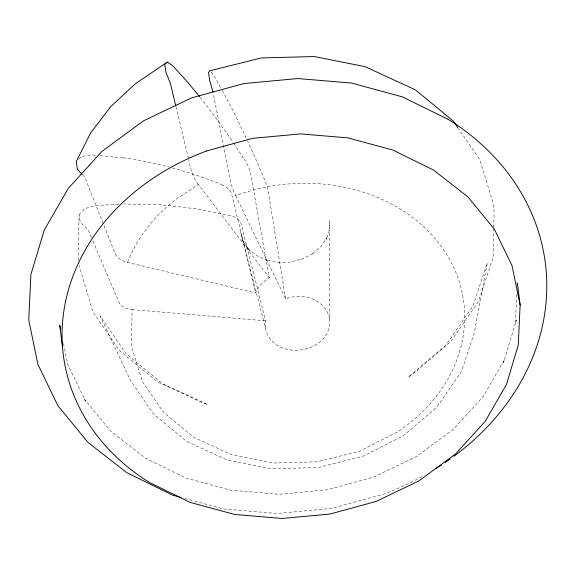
<?xml version="1.0" encoding="UTF-8"?>
<svg xmlns="http://www.w3.org/2000/svg" width="575" height="575" viewBox="0 0 575 575"><rect width="100%" height="100%" fill="white"/><g stroke="black" fill="none" stroke-linecap="round" stroke-linejoin="round"><path stroke-width="0.43" stroke-dasharray="2.88 2.16" d="M248.199 248.695L256.522 255.537L266.764 260.259L265.7 260.022L277.696 262.416L290.167 262.085L302.263 259.045L301.731 259.332L313.159 253.539L312.146 254.057L320.692 246.754L326.794 237.942L326.133 239.775L329.317 230.244L329.461 220.469L329.576 319.082C332.695 354.61 272.169 362.732 265.47 327.858L240.738 232.602L243.592 241.967L249.298 250.276L242.377 240.192L243.592 241.967M78.315 260.489L79.062 214.777L84.698 208.632L95.745 205.498L118.666 204.276M92.855 241.004L119.485 303.399C122.058 307.711 127.37 309.156 132.07 309.594L131.474 346.193L142.183 381.225L163.487 412.34L193.919 437.381L231.409 454.674L273.412 463.012L317.062 461.84L359.368 451.253L397.454 431.947A167.023 139.603 -7.3 0 0 463.579 300.739A167.023 139.603 -7.3 0 0 363.623 192.287A167.72 140.178 -7.3 0 0 235.685 195.716A11.493 1.703 69.5 0 1 230.561 181.298L213.339 93.79M265.47 327.858L265.578 320.8L240.889 222.827C239.078 218.673 234.514 216.782 230.417 215.632L196.478 208.869L162.193 204.887L123.956 203.996M493.796 228.34L493.328 256.996L478.493 301.494L450.606 341.78L411.549 375.101L408.243 377.171L445.999 344.957L472.966 306.015L487.298 263.005L474.224 333.148L461.488 371.357L436.669 407.38L403.406 435.771L362.89 456.284L317.903 467.561L271.493 468.79L226.823 459.928L186.954 441.535L154.582 414.898L153.158 413.54L130.324 380.19L100.151 315.948L125.853 353.488L162.588 383.733L207.855 404.584L204.262 403.456L157.449 381.879L119.463 350.606L92.87 311.779L79.106 265.521M493.81 227.441L494.076 211.327L493.314 203.73L479.924 159.943L458.325 128.405M516.767 294.594L515.408 323.179L516.393 319.966L503.585 362.545L504.491 359.576L483.122 396.621L453.258 429.475L416.149 456.708L373.448 477.142L327.024 489.85L278.889 494.306L231.164 490.302L185.926 478.026L145.159 457.995L110.644 431.099L83.871 398.497L85.56 401.228L67.828 364.593L63.336 342.779M82.534 174.843L84.82 177.344L115.438 254.473C117.846 258.973 122.842 261.194 127.564 262.416L255.659 292.984C258.283 286.53 263.343 281.362 269.344 277.941L250.398 172.421L248.271 166.268L244.44 159.261M78.603 159.268L81.593 156.386L92.173 154.941L96.643 155.379M269.344 277.941L198.425 184.489L175.066 199.971A166.829 139.438 -7.3 0 0 127.557 262.408M132.07 309.594L265.578 320.8M100.215 155.724L123.438 158.003M184.712 498.453L223.495 508.976L277.136 513.482L331.229 508.465L383.403 494.191A260.108 217.4 -7.3 0 0 423.811 475.597M221.368 184.632C225.436 186.429 229.727 188.916 231.466 193.243L255.659 292.984M211.19 72.141L213.907 75.605L221.792 89.671M198.425 184.489C192.654 177.423 190.44 168.417 188.708 159.663M222.23 90.455L225.731 96.708A227.93 33.752 69.5 0 1 247.329 140.422M235.678 195.701L285.588 298.813A32.365 27.054 -7.3 0 1 310.284 298.137C319.736 301.307 327.93 308.962 329.576 319.082M91.454 237.719L87.946 229.511L80.241 222.36L79.062 214.777M175.986 106.734L188.499 158.793M285.588 298.813L267.936 189.506A13.829 2.048 69.5 0 0 264.155 178.552A227.93 33.752 69.5 0 0 247.71 141.249M200.129 97.419A227.987 54.194 60.8 0 1 233.069 142.471M233.565 143.204A227.987 54.194 60.8 0 1 244.346 159.649M123.345 157.758A228.67 114.641 21.2 0 1 168.849 167.016M172.327 167.95A228.67 114.641 21.2 0 1 221.461 184.417"/><path stroke-width="0.86" d="M517.234 284.769L517.32 282.979L520.138 305.016L518.233 345.216L506.41 384.582L485.178 421.389L455.472 454.034L418.6 481.11L376.165 501.414L330.036 514.043L282.196 518.463L234.772 514.488L189.815 502.291L149.306 482.382A228.821 191.252 -7.3 0 1 62.56 347.357L59.75 325.321L60.641 329.683M190.037 84.784L172.989 66.075L167.382 62.078L164.773 64.22L165.859 71.933L170.351 83.303L175.778 105.865M167.382 62.078L135.578 83.576L110.616 106.727L90.62 133.012L76.216 161.582L77.388 169.201L81.959 174.218M206.554 150.973L252.691 138.323L300.531 133.903L347.954 137.878L392.919 150.089L433.428 169.999L467.727 196.715L494.327 229.109L512.059 265.743L520.138 305.016M181.262 497.519L172.644 495.176L126.816 472.672L88.032 442.441L57.953 405.799L37.907 364.377L28.75 319.959L30.906 274.505L44.289 229.986L68.31 188.348L101.897 151.412L143.599 120.808L191.583 97.865L243.771 83.569L297.864 78.552L351.505 83.052L402.342 96.859L448.162 119.37M457.829 127.664L453.308 121.066L415.287 89.772L364.974 66.628L314.151 56.537L261.323 57.946L210.105 70.754L208.538 72.436L209.58 80.162L212.994 92.043M190.181 85.373A227.987 54.194 60.8 0 1 199.575 96.722M62.531 347.357A229.281 191.64 -7.3 0 1 206.562 150.988M448.205 119.32A258.973 216.452 -7.3 0 1 453.891 456.284M450.254 458.915A258.973 216.452 -7.3 0 1 445.086 462.516M441.334 465.017A258.973 216.452 -7.3 0 1 436.015 468.409"/></g></svg>
